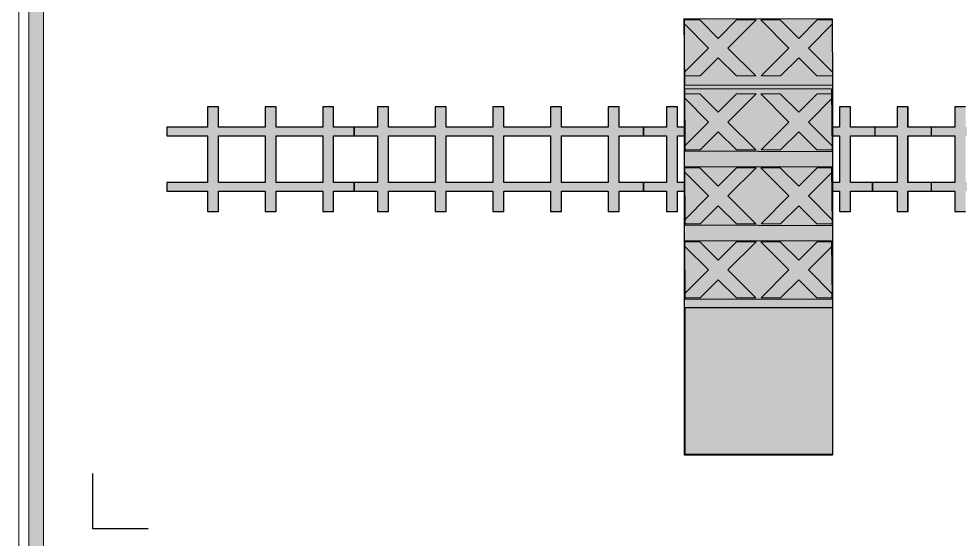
# Model space of a CAD drawing. Header units: millimetres. Extents: x 5 to 95, y 48 to 174.
# Drawn here: x 5.1 to 62.4, y 78.5 to 110.2 of the extents above; entities that cross this region are included whole.
import ezdxf

# ---------------------------------------------------------------- set-up
doc = ezdxf.new("R2010")
doc.units = ezdxf.units.MM
for name, color, linetype in [('GREY', 8, 'Continuous'), ('L18', 4, 'Continuous'), ('L35', 3, 'Continuous')]:
    doc.layers.add(name, color=color, linetype=linetype)
doc.layers.add('GSBWFILL', color=4, linetype='Continuous', lineweight=0)
doc.layers.add('Yellow PANTONE 108C', color=7, linetype='Continuous', lineweight=0, true_color=0xfedb00)

msp = doc.modelspace()

# ---------------------------------------------------------------- hatches: boundary and pattern name
h = msp.add_hatch(color=256)
h.dxf.hatch_style = 1
h.paths.add_polyline_path([(45.69806373778042, 93.10489094477754), (54.64806373778046, 93.10489094477754), (54.64670149312249, 83.66856960188323), (45.69670149312245, 83.66856960188323)])
at = {"layer": 'GREY'}
h = msp.add_hatch(color=256, dxfattribs=at)
h.dxf.hatch_style = 1
h.paths.add_polyline_path([(45.64165220087435, 110.1947094291719), (54.63448165200837, 110.1697094291719), (54.65892133423669, 106.1182840606883), (45.66609188310267, 106.1432840606883)])
h.paths.add_polyline_path([(49.98971459355903, 106.6976246530494), (48.28971459355905, 108.3976246530494), (49.99820149312243, 110.1061115526127), (48.8191621918131, 110.1061115526127), (47.70019494290407, 108.9871443037043), (46.58122769399608, 110.1061115526127), (45.67317376705885, 110.1062965554395), (45.67317376705887, 109.861783455003), (47.11067529224931, 108.3976246530494), (45.69531393240204, 106.9796509809686), (45.695313932402, 106.6979643835428), (46.58971459355858, 106.6976246530494), (47.70019494290393, 107.8081050023947), (48.81067529224927, 106.6976246530494)], flags=16)
h.paths.add_polyline_path([(53.70368839268574, 106.6976246530494), (54.64670149312249, 106.6976246530494), (54.64670149312249, 106.9336508539226), (53.18272769399567, 108.3976246530494), (54.64670149312249, 109.8615984521762), (54.64670149312249, 110.1061115526127), (53.71217529224985, 110.1061115526127), (52.59320804334068, 108.9871443037042), (51.47424079443256, 110.1061115526127), (50.29520149312241, 110.1061115526127), (52.00368839268579, 108.3976246530494), (50.30368839268581, 106.6976246530494), (51.48272769399534, 106.6976246530494), (52.59320804334055, 107.8081050023945)], flags=16)
h = msp.add_hatch(color=256, dxfattribs=at)
h.dxf.hatch_style = 1
h.paths.add_polyline_path([(45.64263997252607, 106.1433489990321), (54.64732983985903, 106.1183489990321), (54.67051282861435, 101.6443732044647), (45.6658229612814, 101.6693732044647)])
h.paths.add_polyline_path([(49.98971459355903, 102.1976246530494), (48.28971459355905, 103.8976246530494), (49.99820149312243, 105.6061115526127), (48.8191621918131, 105.6061115526127), (47.70019494290407, 104.4871443037043), (46.58122769399608, 105.6061115526127), (45.67317376705885, 105.6062965554395), (45.67317376705887, 105.361783455003), (47.11067529224931, 103.8976246530494), (45.69531393240204, 102.4796509809686), (45.695313932402, 102.1979643835428), (46.58971459355858, 102.1976246530494), (47.70019494290393, 103.3081050023947), (48.81067529224927, 102.1976246530494)], flags=16)
h.paths.add_polyline_path([(53.70368839268574, 102.1976246530494), (54.64670149312249, 102.1976246530494), (54.64670149312249, 102.4336508539226), (53.18272769399567, 103.8976246530494), (54.64670149312249, 105.3615984521762), (54.64670149312249, 105.6061115526127), (53.71217529224985, 105.6061115526127), (52.59320804334068, 104.4871443037042), (51.47424079443256, 105.6061115526127), (50.29520149312241, 105.6061115526127), (52.00368839268579, 103.8976246530494), (50.30368839268581, 102.1976246530494), (51.48272769399534, 102.1976246530494), (52.59320804334055, 103.3081050023945)], flags=16)
h = msp.add_hatch(color=256, dxfattribs=at)
h.dxf.hatch_style = 1
h.paths.add_polyline_path([(45.67226415554538, 101.6694400868731), (54.64926131045365, 101.6444400868731), (54.67314706795144, 97.14665551358075), (45.69614991304316, 97.17165551358075)])
h.paths.add_polyline_path([(49.98971459355903, 97.69762465304942), (48.28971459355905, 99.39762465304942), (49.99820149312243, 101.1061115526127), (48.8191621918131, 101.1061115526127), (47.70019494290407, 99.98714430370428), (46.58122769399608, 101.1061115526127), (45.67317376705885, 101.1062965554395), (45.67317376705887, 100.861783455003), (47.11067529224931, 99.39762465304942), (45.69531393240204, 97.97965098096859), (45.695313932402, 97.6979643835428), (46.58971459355858, 97.69762465304942), (47.70019494290393, 98.80810500239468), (48.81067529224927, 97.69762465304942)], flags=16)
h.paths.add_polyline_path([(53.70368839268574, 97.69762465304942), (54.64670149312249, 97.69762465304942), (54.64670149312249, 97.93365085392264), (53.18272769399567, 99.39762465304942), (54.64670149312249, 100.8615984521762), (54.64670149312249, 101.1061115526127), (53.71217529224985, 101.1061115526127), (52.59320804334068, 99.98714430370416), (51.47424079443256, 101.1061115526127), (50.29520149312241, 101.1061115526127), (52.00368839268579, 99.39762465304942), (50.30368839268581, 97.69762465304942), (51.48272769399534, 97.69762465304942), (52.59320804334055, 98.80810500239454)], flags=16)
h = msp.add_hatch(color=256, dxfattribs=at)
h.dxf.hatch_style = 1
h.paths.add_polyline_path([(45.67227054858535, 97.17172240255684), (54.64670586196874, 97.14672240255683), (54.67113680650465, 93.0924297745945), (45.69670149312126, 93.11742977459451)])
h.paths.add_polyline_path([(54.62013973984647, 93.19788980278646), (54.61912022702275, 93.46178620249873), (53.18272769399451, 94.89807543094417), (54.5991884936979, 96.31384156663684), (54.59799957450332, 96.6062219746832), (53.71217529224869, 96.60656233050747), (52.59320804333952, 95.4875950815989), (51.4742407944314, 96.60656233050747), (50.29520149312125, 96.60656233050747), (52.00368839268463, 94.89807543094417), (50.30368839268465, 93.19807543094417), (51.48272769399419, 93.19807543094416), (52.59320804333939, 94.3085557802893), (53.70368839268458, 93.19807543094419)], flags=16)
h.paths.add_polyline_path([(49.98971459355787, 93.19807543094417), (48.2897145935579, 94.89807543094417), (49.99820149312127, 96.60656233050747), (48.81916219181194, 96.60656233050747), (47.70019494290291, 95.48759508159904), (46.58122769399493, 96.60656233050747), (45.67317061692741, 96.60674731131944), (45.67317061692743, 96.33445948500436), (47.11067529224815, 94.89807543094417), (45.69412205557276, 93.4865245530972), (45.69531078227053, 93.1984151394227), (46.58971459355742, 93.19807543094417), (47.70019494290278, 94.30855578028944), (48.81067529224811, 93.19807543094417)], flags=16)
at = {"layer": 'GSBWFILL'}
h = msp.add_hatch(color=256, dxfattribs=at)
h.dxf.hatch_style = 1
edge = h.paths.add_edge_path()
edge.add_line((94.5467014931225, 74.55606960188327), (94.5467014931225, 160.5185696018833))
edge.add_arc((82.0217014931225, 160.5185696018833), 12.525, 0, 90)
edge.add_line((82.0217014931225, 173.0435696018833), (18.27170149312244, 173.0435696018833))
edge.add_arc((18.27170149312243, 160.5185696018833), 12.525, 90, 180)
edge.add_line((5.746701493122433, 160.5185696018833), (5.746701493122462, 74.55606960188328))
edge.add_line((5.746701493122462, 74.55606960188327), (6.646701493122459, 74.55606960188327))
edge.add_line((6.646701493122459, 74.55606960188327), (6.646701493122433, 160.5185696018833))
edge.add_arc((18.27170149312244, 160.5185696018833), 11.625, 90, 180, ccw=False)
edge.add_line((18.27170149312244, 172.1435696018833), (82.02170149312249, 172.1435696018833))
edge.add_arc((82.0217014931225, 160.5185696018833), 11.625, 0, 90, ccw=False)
edge.add_line((93.6467014931225, 160.5185696018833), (93.64670149312248, 74.55606960188328))
edge.add_line((93.64670149312248, 74.55606960188327), (94.5467014931225, 74.55606960188327))
at = {"layer": 'L18'}
h = msp.add_hatch(color=256, dxfattribs=at)
h.dxf.hatch_style = 1
h.paths.add_polyline_path([(14.14670149312241, 99.69521022688377), (16.62309376501396, 99.69521022688377), (16.62309376501404, 98.45606960188377), (17.287156265014, 98.45606960188377), (17.28715626501427, 99.69521022688377), (20.12934376501391, 99.69521022688377), (20.12934376501405, 98.45606960188377), (20.793406265014, 98.45606960188377), (20.79340626501432, 99.69521022688377), (23.63559376501395, 99.69521022688377), (23.63559376501405, 98.45606960188377), (24.299656265014, 98.45606960188377), (24.29965626501432, 99.69521022688377), (25.55254066188647, 99.69521022688377), (25.55254066188647, 100.2264602268838), (24.29965626501405, 100.2264602268838), (24.29965626501414, 103.0606789768838), (25.55254066188647, 103.0606789768838), (25.55254066188647, 103.5919289768838), (24.29965626501405, 103.5919289768838), (24.299656265014, 104.8310696018838), (23.63559376501405, 104.8310696018838), (23.63559376501395, 103.5919289768838), (20.79340626501405, 103.5919289768838), (20.793406265014, 104.8310696018838), (20.12934376501405, 104.8310696018838), (20.12934376501396, 103.5919289768838), (17.28715626501404, 103.5919289768838), (17.287156265014, 104.8310696018838), (16.62309376501404, 104.8310696018838), (16.62309376501396, 103.5919289768838), (14.14670149312241, 103.5919289768838), (14.14670149312241, 103.0606789768838), (16.62309376501391, 103.0606789768838), (16.62309376501396, 100.2264602268838), (14.14670149312241, 100.2264602268838)])
h.paths.add_polyline_path([(17.28715626501404, 100.2264602268832), (17.28715626501414, 103.0606789768832), (20.12934376501391, 103.0606789768832), (20.12934376501396, 100.2264602268832)], flags=16)
h.paths.add_polyline_path([(20.79340626501405, 100.2264602268838), (20.79340626501414, 103.0606789768838), (23.63559376501391, 103.0606789768838), (23.63559376501395, 100.2264602268838)], flags=16)
h = msp.add_hatch(color=256, dxfattribs=at)
h.dxf.hatch_style = 1
h.paths.add_polyline_path([(26.97354066188648, 103.5919289768838), (25.55254066188648, 103.5919289768838), (25.55254066188648, 103.0606789768838), (26.97354066188648, 103.0606789768838), (26.97354066188648, 100.2264602268838), (25.55254066188648, 100.2264602268838), (25.55254066188648, 99.69521022688379), (26.97354066188648, 99.69521022688379), (26.97354066188649, 98.45606960188378), (27.63754066188648, 98.45606960188377), (27.63754066188648, 99.69521022688377), (30.47954066188648, 99.69521022688377), (30.47954066188655, 98.45606960188377), (31.1436031618865, 98.45606960188377), (31.14360316188677, 99.69521022688377), (33.98579066188648, 99.69521022688377), (33.98579066188655, 98.45606960188377), (34.6498531618865, 98.45606960188377), (34.64985316188677, 99.69521022688377), (37.49204066188641, 99.69521022688377), (37.49204066188655, 98.45606960188377), (38.1561031618865, 98.45606960188377), (38.15610316188684, 99.69521022688377), (40.99829066188648, 99.69521022688377), (40.99829066188655, 98.45606960188377), (41.6623531618865, 98.45606960188377), (41.66235316188684, 99.69521022688377), (43.15123045250456, 99.69521022688377), (43.15123045250456, 100.2264602268838), (41.66235316188657, 100.2264602268838), (41.66235316188664, 103.0606789768838), (43.15123045250456, 103.0606789768838), (43.15123045250456, 103.5919289768838), (41.66235316188657, 103.5919289768838), (41.6623531618865, 104.8310696018838), (40.99829066188655, 104.8310696018838), (40.99829066188648, 103.5919289768838), (38.15610316188657, 103.5919289768838), (38.1561031618865, 104.8310696018838), (37.49204066188654, 104.8310696018838), (37.49204066188648, 103.5919289768838), (34.64985316188657, 103.5919289768838), (34.6498531618865, 104.8310696018838), (33.98579066188655, 104.8310696018838), (33.98579066188648, 103.5919289768838), (31.1436031618865, 103.5919289768838), (31.1436031618865, 104.8310696018838), (30.47954066188655, 104.8310696018838), (30.47954066188648, 103.5919289768838), (27.63754066188648, 103.5919289768838), (27.63754066188648, 104.8310696018838), (26.97354066188647, 104.8310696018838)])
h.paths.add_polyline_path([(27.63754066188648, 103.0606789768838), (30.47954066188641, 103.0606789768838), (30.47954066188648, 100.2264602268838), (27.63754066188648, 100.2264602268838)], flags=16)
h.paths.add_polyline_path([(31.14360316188664, 103.0606789768838), (33.98579066188641, 103.0606789768838), (33.98579066188648, 100.2264602268838), (31.14360316188657, 100.2264602268838)], flags=16)
h.paths.add_polyline_path([(34.64985316188664, 103.0606789768832), (37.49204066188641, 103.0606789768832), (37.49204066188648, 100.2264602268832), (34.64985316188657, 100.2264602268832)], flags=16)
h.paths.add_polyline_path([(38.15610316188664, 103.0606789768838), (40.99829066188641, 103.0606789768838), (40.99829066188647, 100.2264602268838), (38.15610316188657, 100.2264602268838)], flags=16)
h = msp.add_hatch(color=256, dxfattribs=at)
h.dxf.hatch_style = 1
h.paths.add_polyline_path([(45.64670149312244, 100.2264602268838), (45.21935774312254, 100.2264602268838), (45.2193577431226, 103.0606789768838), (45.64670149312244, 103.0606789768838), (45.64670149312244, 103.5919289768838), (45.21935774312254, 103.5919289768838), (45.21935774312247, 104.8310696018838), (44.55529524312252, 104.8310696018838), (44.55529524312244, 103.5919289768838), (43.15123045250456, 103.5919289768838), (43.15123045250456, 103.0606789768838), (44.55529524312237, 103.0606789768838), (44.55529524312244, 100.2264602268838), (43.15123045250456, 100.2264602268838), (43.15123045250456, 99.69521022688377), (44.55529524312217, 99.69521022688377), (44.55529524312252, 98.45606960188377), (45.21935774312247, 98.45606960188377), (45.21935774312254, 99.69521022688377), (45.64670149312244, 99.69521022688377)])
h = msp.add_hatch(color=256, dxfattribs=at)
h.dxf.hatch_style = 1
h.paths.add_polyline_path([(57.16001523951998, 103.5919289768838), (55.73810774312253, 103.5919289768838), (55.73810774312247, 104.8310696018838), (55.07404524312251, 104.8310696018838), (55.07404524312251, 103.5919289768838), (54.64670149312253, 103.5919289768838), (54.64670149312253, 103.0606789768838), (55.07404524312238, 103.0606789768838), (55.07404524312244, 100.2264602268838), (54.64670149312253, 100.2264602268838), (54.64670149312253, 99.69521022688377), (55.07404524312224, 99.69521022688377), (55.07404524312251, 98.45606960188377), (55.73810774312247, 98.45606960188377), (55.73810774312253, 99.69521022688377), (58.58010774312254, 99.69521022688377), (58.58010774312254, 98.45606960188377), (59.24410774312253, 98.45606960188378), (59.24410774312253, 99.69521022688379), (60.66510774312253, 99.69521022688379), (60.66510774312253, 100.2264602268838), (59.24410774312253, 100.2264602268838), (59.24410774312253, 103.0606789768838), (60.66510774312253, 103.0606789768838), (60.66510774312253, 103.5919289768838), (59.24410774312253, 103.5919289768838), (59.24410774312253, 104.8310696018838), (58.58010774312254, 104.8310696018838), (58.58010774312254, 103.5919289768838)])
h.paths.add_polyline_path([(55.7381077431226, 103.0606789768838), (58.58010774312254, 103.0606789768838), (58.58010774312254, 100.2264602268838), (55.73810774312253, 100.2264602268838)], flags=16)
h = msp.add_hatch(color=256, dxfattribs=at)
h.dxf.hatch_style = 1
h.paths.add_polyline_path([(62.08635774312254, 103.5919289768838), (59.24417024312263, 103.5919289768838), (59.24417024312257, 104.8310696018838), (58.58010774312261, 104.8310696018838), (58.58010774312254, 103.5919289768838), (57.22824722707008, 103.5919289768838), (57.22824722707008, 103.0606789768838), (58.58010774312248, 103.0606789768838), (58.58010774312254, 100.2264602268838), (57.09123045250456, 100.2264602268838), (57.09123045250456, 99.69521022688377), (58.58010774312227, 99.69521022688377), (58.58010774312261, 98.45606960188377), (59.24417024312257, 98.45606960188377), (59.24417024312263, 99.69521022688377), (62.08635774312227, 99.69521022688377), (62.08635774312261, 98.45606960188377), (62.75042024312256, 98.45606960188377), (62.7504202431227, 99.69521022688377), (65.59260774312234, 99.69521022688377), (65.59260774312261, 98.45606960188377), (66.25667024312257, 98.45606960188377), (66.25667024312263, 99.69521022688377), (69.09885774312234, 99.69521022688377), (69.09885774312261, 98.45606960188377), (69.76292024312257, 98.45606960188377), (69.76292024312264, 99.69521022688377), (72.60492024312263, 99.69521022688377), (72.60492024312263, 98.45606960188377), (73.26892024312262, 98.45606960188378), (73.26892024312262, 99.69521022688379), (74.68992024312263, 99.69521022688379), (74.68992024312263, 100.2264602268838), (73.26892024312262, 100.2264602268838), (73.26892024312262, 103.0606789768838), (74.68992024312263, 103.0606789768838), (74.68992024312263, 103.5919289768838), (73.26892024312262, 103.5919289768838), (73.26892024312262, 104.8310696018838), (72.60492024312263, 104.8310696018838), (72.60492024312263, 103.5919289768838), (69.76292024312264, 103.5919289768838), (69.76292024312257, 104.8310696018838), (69.09885774312261, 104.8310696018838), (69.09885774312261, 103.5919289768838), (66.25667024312263, 103.5919289768838), (66.25667024312257, 104.8310696018838), (65.59260774312261, 104.8310696018838), (65.59260774312254, 103.5919289768838), (62.75042024312263, 103.5919289768838), (62.75042024312256, 104.8310696018838), (62.08635774312261, 104.8310696018838)])
h.paths.add_polyline_path([(62.08635774312248, 103.0606789768838), (62.08635774312254, 100.2264602268838), (59.24417024312263, 100.2264602268838), (59.2441702431227, 103.0606789768838)], flags=16)
h.paths.add_polyline_path([(62.7504202431227, 103.0606789768832), (65.59260774312247, 103.0606789768832), (65.59260774312254, 100.2264602268832), (62.75042024312263, 100.2264602268832)], flags=16)
h.paths.add_polyline_path([(66.2566702431227, 103.0606789768838), (69.09885774312248, 103.0606789768838), (69.09885774312254, 100.2264602268838), (66.25667024312263, 100.2264602268838)], flags=16)
h.paths.add_polyline_path([(69.76292024312271, 103.0606789768838), (72.60492024312263, 103.0606789768838), (72.60492024312263, 100.2264602268838), (69.76292024312264, 100.2264602268838)], flags=16)
at = {"layer": 'Yellow PANTONE 108C'}
h = msp.add_hatch(color=256, dxfattribs=at)
h.dxf.hatch_style = 1
h.paths.add_polyline_path([(49.98971459355903, 106.6976246530494), (48.28971459355905, 108.3976246530494), (49.99820149312243, 110.1061115526127), (48.8191621918131, 110.1061115526127), (47.70019494290407, 108.9871443037043), (46.58122769399608, 110.1061115526127), (45.64670149312242, 110.1061115526127), (45.64670149312244, 109.8615984521762), (47.11067529224931, 108.3976246530494), (45.64670149312244, 106.9336508539226), (45.6467014931224, 106.6976246530494), (46.58971459355858, 106.6976246530494), (47.70019494290393, 107.8081050023947), (48.81067529224927, 106.6976246530494)])
h = msp.add_hatch(color=256, dxfattribs=at)
h.dxf.hatch_style = 1
h.paths.add_polyline_path([(53.70368839268574, 106.6976246530494), (54.64670149312249, 106.6976246530494), (54.64670149312249, 106.9336508539226), (53.18272769399567, 108.3976246530494), (54.64670149312249, 109.8615984521762), (54.64670149312249, 110.1061115526127), (53.71217529224985, 110.1061115526127), (52.59320804334068, 108.9871443037042), (51.47424079443256, 110.1061115526127), (50.29520149312241, 110.1061115526127), (52.00368839268579, 108.3976246530494), (50.30368839268581, 106.6976246530494), (51.48272769399534, 106.6976246530494), (52.59320804334055, 107.8081050023945)])
h = msp.add_hatch(color=256, dxfattribs=at)
h.dxf.hatch_style = 1
h.paths.add_polyline_path([(49.98971459355903, 102.1976246530494), (48.28971459355905, 103.8976246530494), (49.99820149312243, 105.6061115526127), (48.8191621918131, 105.6061115526127), (47.70019494290407, 104.4871443037043), (46.58122769399608, 105.6061115526127), (45.64670149312242, 105.6061115526127), (45.64670149312244, 105.3615984521762), (47.11067529224931, 103.8976246530494), (45.64670149312244, 102.4336508539226), (45.6467014931224, 102.1976246530494), (46.58971459355858, 102.1976246530494), (47.70019494290393, 103.3081050023947), (48.81067529224927, 102.1976246530494)])
h = msp.add_hatch(color=256, dxfattribs=at)
h.dxf.hatch_style = 1
h.paths.add_polyline_path([(53.70368839268574, 102.1976246530494), (54.64670149312249, 102.1976246530494), (54.64670149312249, 102.4336508539226), (53.18272769399567, 103.8976246530494), (54.64670149312249, 105.3615984521762), (54.64670149312249, 105.6061115526127), (53.71217529224985, 105.6061115526127), (52.59320804334068, 104.4871443037042), (51.47424079443256, 105.6061115526127), (50.29520149312241, 105.6061115526127), (52.00368839268579, 103.8976246530494), (50.30368839268581, 102.1976246530494), (51.48272769399534, 102.1976246530494), (52.59320804334055, 103.3081050023945)])
h = msp.add_hatch(color=256, dxfattribs=at)
h.dxf.hatch_style = 1
h.paths.add_polyline_path([(49.98971459355903, 97.69762465304942), (48.28971459355905, 99.39762465304942), (49.99820149312243, 101.1061115526127), (48.8191621918131, 101.1061115526127), (47.70019494290407, 99.98714430370428), (46.58122769399608, 101.1061115526127), (45.64670149312242, 101.1061115526127), (45.64670149312244, 100.8615984521762), (47.11067529224931, 99.39762465304942), (45.64670149312244, 97.93365085392259), (45.6467014931224, 97.69762465304942), (46.58971459355858, 97.69762465304942), (47.70019494290393, 98.80810500239468), (48.81067529224927, 97.69762465304942)])
h = msp.add_hatch(color=256, dxfattribs=at)
h.dxf.hatch_style = 1
h.paths.add_polyline_path([(53.70368839268574, 97.69762465304942), (54.64670149312249, 97.69762465304942), (54.64670149312249, 97.93365085392264), (53.18272769399567, 99.39762465304942), (54.64670149312249, 100.8615984521762), (54.64670149312249, 101.1061115526127), (53.71217529224985, 101.1061115526127), (52.59320804334068, 99.98714430370416), (51.47424079443256, 101.1061115526127), (50.29520149312241, 101.1061115526127), (52.00368839268579, 99.39762465304942), (50.30368839268581, 97.69762465304942), (51.48272769399534, 97.69762465304942), (52.59320804334055, 98.80810500239454)])
h = msp.add_hatch(color=256, dxfattribs=at)
h.dxf.hatch_style = 1
h.paths.add_polyline_path([(49.98971459355787, 93.19807543094417), (48.2897145935579, 94.89807543094417), (49.99820149312127, 96.60656233050747), (48.81916219181194, 96.60656233050747), (47.70019494290291, 95.48759508159904), (46.58122769399493, 96.60656233050747), (45.67317061692741, 96.60674731131944), (45.67421861053515, 96.33453211265707), (47.11067529224815, 94.89807543094417), (45.69415677219186, 93.48155691088792), (45.69531078227053, 93.1984151394227), (46.58971459355742, 93.19807543094417), (47.70019494290278, 94.30855578028944), (48.81067529224811, 93.19807543094417)])
h = msp.add_hatch(color=256, dxfattribs=at)
h.dxf.hatch_style = 1
h.paths.add_polyline_path([(54.62013973984647, 93.19788980278646), (54.61912095405294, 93.46168217088575), (53.18272769399451, 94.89807543094417), (54.59918367269511, 96.31453140964469), (54.59799957450332, 96.6062219746832), (53.71217529224869, 96.60656233050747), (52.59320804333952, 95.4875950815989), (51.4742407944314, 96.60656233050747), (50.29520149312125, 96.60656233050747), (52.00368839268463, 94.89807543094417), (50.30368839268465, 93.19807543094417), (51.48272769399419, 93.19807543094416), (52.59320804333939, 94.3085557802893), (53.70368839268458, 93.19807543094419)])

# ---------------------------------------------------------------- linework, layer by layer
msp.add_lwpolyline([(45.69670149312245, 92.61856960188322), (54.64670149312249, 92.61856960188322), (54.64670149312249, 83.66856960188323), (45.69670149312245, 83.66856960188323)], close=True)
at = {"layer": 'GREY'}
for p, q in [((45.64670149312244, 93.12469467554911), (45.64670149312244, 110.1714242413926)), ((54.65892133423669, 106.1182840606883), (54.65892133423669, 93.10860338950624))]:
    msp.add_line(p, q, dxfattribs=at)
for points in [[(45.63519562239581, 110.1947094291719), (54.63448165200837, 110.1697094291719), (54.65892133423669, 106.1182840606883), (45.65963530462413, 106.1432840606883)], [(45.67170149312244, 105.9433175051763), (54.59670149312254, 105.9183175051763), (54.62170149312254, 102.0924297745945), (45.69670149312245, 102.1174297745945)], [(45.67170149312244, 101.1947094291719), (54.59670149312254, 101.1697094291719), (54.62170149312254, 97.5924297745945), (45.69670149312245, 97.61742977459451)], [(45.67170149312126, 96.69470942917191), (54.59670149312135, 96.66970942917192), (54.62170149312135, 93.0924297745945), (45.69670149312126, 93.11742977459451)]]:
    msp.add_lwpolyline(points, close=True, dxfattribs=at)
msp.add_lwpolyline([(13.02170149312246, 79.1435696018832), (9.646701493122464, 79.1435696018832), (9.646701493122464, 82.51856960188316)], dxfattribs=at)
at = {"layer": 'GSBWFILL'}
msp.add_line((6.646701493122459, 89.55556960188325), (6.646701493122459, 89.55556960188325), dxfattribs=at)
msp.add_lwpolyline([(95.14670149312249, 74.55606960188327), (95.14670149312252, 160.5185696018833, 0.414213562373095), (82.0217014931225, 173.6435696018833), (18.27170149312243, 173.6435696018833, 0.414213562373095), (5.146701493122433, 160.5185696018833), (5.146701493122464, 74.55606960188327)], format="xyb", dxfattribs=at)
at = {"layer": 'GSBWFILL', "linetype": 'Continuous', "transparency": 33554687}
msp.add_lwpolyline([(94.5467014931225, 75.46247312404812), (94.5467014931225, 160.5185696018833, 0.414213562373095), (82.0217014931225, 173.0435696018833), (18.27170149312243, 173.0435696018833, 0.414213562373095), (5.746701493122433, 160.5185696018833), (5.746701493122462, 75.45902608524867), (6.646701493122459, 75.45902608524867), (6.646701493122433, 160.5185696018833, -0.4142135623730951), (18.27170149312244, 172.1435696018833), (82.0217014931225, 172.1435696018833, -0.414213562373095), (93.6467014931225, 160.5185696018833), (93.64670149312248, 75.46247312404812)], format="xyb", close=True, dxfattribs=at).dxf.unprotected_set("ltscale", 0)
at = {"layer": 'L18'}
for p, q in [((45.64670149312244, 100.2264602268838), (45.64670149312244, 99.69521022688377)), ((57.09123045250456, 99.69521022688377), (57.09123045250456, 100.2264602268838))]:
    msp.add_line(p, q, dxfattribs=at)
for points in [[(14.14670149312241, 99.69521022688377), (16.62309376501396, 99.69521022688377), (16.62309376501404, 98.45606960188377), (17.287156265014, 98.45606960188377), (17.28715626501427, 99.69521022688377), (20.12934376501391, 99.69521022688377), (20.12934376501405, 98.45606960188377), (20.793406265014, 98.45606960188377), (20.79340626501432, 99.69521022688377), (23.63559376501395, 99.69521022688377), (23.63559376501405, 98.45606960188377), (24.299656265014, 98.45606960188377), (24.29965626501432, 99.69521022688377), (25.55254066188647, 99.69521022688377), (25.55254066188647, 100.2264602268838), (24.29965626501405, 100.2264602268838), (24.29965626501414, 103.0606789768838), (25.55254066188647, 103.0606789768838), (25.55254066188647, 103.5919289768838), (24.29965626501405, 103.5919289768838), (24.299656265014, 104.8310696018838), (23.63559376501405, 104.8310696018838), (23.63559376501395, 103.5919289768838), (20.79340626501405, 103.5919289768838), (20.793406265014, 104.8310696018838), (20.12934376501405, 104.8310696018838), (20.12934376501396, 103.5919289768838), (17.28715626501404, 103.5919289768838), (17.287156265014, 104.8310696018838), (16.62309376501404, 104.8310696018838), (16.62309376501396, 103.5919289768838), (14.14670149312241, 103.5919289768838), (14.14670149312241, 103.0606789768838), (16.62309376501391, 103.0606789768838), (16.62309376501396, 100.2264602268838), (14.14670149312241, 100.2264602268838)], [(43.15123045250456, 103.5919289768838), (41.66235316188657, 103.5919289768838), (41.6623531618865, 104.8310696018838), (40.99829066188655, 104.8310696018838), (40.99829066188648, 103.5919289768838), (38.15610316188657, 103.5919289768838), (38.1561031618865, 104.8310696018838), (37.49204066188655, 104.8310696018838), (37.49204066188648, 103.5919289768838), (34.64985316188657, 103.5919289768838), (34.6498531618865, 104.8310696018838), (33.98579066188655, 104.8310696018838), (33.98579066188648, 103.5919289768838), (31.1436031618865, 103.5919289768838), (31.1436031618865, 104.8310696018838), (30.47954066188655, 104.8310696018838), (30.47954066188648, 103.5919289768838), (27.63754066188648, 103.5919289768838), (27.63754066188648, 104.8310696018838), (26.97354066188647, 104.8310696018838), (26.97354066188648, 103.5919289768838), (25.55254066188648, 103.5919289768838), (25.55254066188648, 103.0606789768838), (26.97354066188648, 103.0606789768838), (26.97354066188648, 100.2264602268838), (25.55254066188648, 100.2264602268838), (25.55254066188648, 99.69521022688379), (26.97354066188648, 99.69521022688379), (26.97354066188649, 98.45606960188378), (27.63754066188648, 98.45606960188377), (27.63754066188648, 99.69521022688377), (30.47954066188648, 99.69521022688377), (30.47954066188655, 98.45606960188377), (31.1436031618865, 98.45606960188377), (31.14360316188677, 99.69521022688377), (33.98579066188648, 99.69521022688377), (33.98579066188655, 98.45606960188377), (34.6498531618865, 98.45606960188377), (34.64985316188677, 99.69521022688377), (37.49204066188641, 99.69521022688377), (37.49204066188655, 98.45606960188377), (38.1561031618865, 98.45606960188377), (38.15610316188684, 99.69521022688377), (40.99829066188648, 99.69521022688377), (40.99829066188655, 98.45606960188377), (41.6623531618865, 98.45606960188377), (41.66235316188684, 99.69521022688377), (43.15123045250456, 99.69521022688377), (43.15123045250456, 100.2264602268838), (41.66235316188657, 100.2264602268838), (41.66235316188664, 103.0606789768838), (43.15123045250456, 103.0606789768838), (43.15123045250456, 103.5919289768838)], [(45.64670149312244, 100.2264602268838), (45.21935774312254, 100.2264602268838), (45.2193577431226, 103.0606789768838), (45.64670149312244, 103.0606789768838), (45.64670149312244, 103.5919289768838), (45.21935774312254, 103.5919289768838), (45.21935774312247, 104.8310696018838), (44.55529524312252, 104.8310696018838), (44.55529524312244, 103.5919289768838), (43.15123045250456, 103.5919289768838), (43.15123045250456, 103.0606789768838), (44.55529524312237, 103.0606789768838), (44.55529524312244, 100.2264602268838), (43.15123045250456, 100.2264602268838), (43.15123045250456, 99.69521022688377), (44.55529524312217, 99.69521022688377), (44.55529524312252, 98.45606960188377), (45.21935774312247, 98.45606960188377), (45.21935774312254, 99.69521022688377), (45.64670149312244, 99.69521022688377)], [(17.28715626501404, 100.2264602268832), (17.28715626501414, 103.0606789768832), (20.12934376501391, 103.0606789768832), (20.12934376501396, 100.2264602268832)], [(20.79340626501405, 100.2264602268838), (20.79340626501414, 103.0606789768838), (23.63559376501391, 103.0606789768838), (23.63559376501395, 100.2264602268838)], [(27.63754066188648, 103.0606789768838), (30.47954066188641, 103.0606789768838), (30.47954066188648, 100.2264602268838), (27.63754066188648, 100.2264602268838), (27.63754066188648, 103.0606789768838)], [(31.14360316188664, 103.0606789768838), (33.98579066188641, 103.0606789768838), (33.98579066188648, 100.2264602268838), (31.14360316188657, 100.2264602268838), (31.14360316188664, 103.0606789768838)], [(34.64985316188664, 103.0606789768832), (37.49204066188641, 103.0606789768832), (37.49204066188648, 100.2264602268832), (34.64985316188657, 100.2264602268832), (34.64985316188664, 103.0606789768832)], [(38.15610316188664, 103.0606789768838), (40.99829066188641, 103.0606789768838), (40.99829066188648, 100.2264602268838), (38.15610316188657, 100.2264602268838), (38.15610316188664, 103.0606789768838)], [(55.7381077431226, 103.0606789768838), (58.58010774312254, 103.0606789768838), (58.58010774312254, 100.2264602268838), (55.73810774312253, 100.2264602268838)], [(62.08635774312248, 103.0606789768838), (62.08635774312254, 100.2264602268838), (59.24417024312263, 100.2264602268838), (59.2441702431227, 103.0606789768838), (62.08635774312248, 103.0606789768838)]]:
    msp.add_lwpolyline(points, close=True, dxfattribs=at)
for points in [[(57.16001523951998, 103.5919289768838), (55.73810774312253, 103.5919289768838), (55.73810774312247, 104.8310696018838), (55.07404524312251, 104.8310696018838), (55.07404524312251, 103.5919289768838), (54.64670149312253, 103.5919289768838), (54.64670149312253, 103.0606789768838), (55.07404524312238, 103.0606789768838), (55.07404524312244, 100.2264602268838), (54.64670149312253, 100.2264602268838), (54.64670149312253, 99.69521022688377), (55.07404524312224, 99.69521022688377), (55.07404524312251, 98.45606960188377), (55.73810774312247, 98.45606960188377), (55.73810774312253, 99.69521022688377), (58.58010774312254, 99.69521022688377), (58.58010774312254, 98.45606960188377), (59.24410774312253, 98.45606960188378), (59.24410774312253, 99.69521022688379), (60.66510774312253, 99.69521022688379), (60.66510774312253, 100.2264602268838), (59.24410774312253, 100.2264602268838), (59.24410774312253, 103.0606789768838), (60.66510774312253, 103.0606789768838), (60.66510774312253, 103.5919289768838), (59.24410774312253, 103.5919289768838), (59.24410774312253, 104.8310696018838), (58.58010774312254, 104.8310696018838), (58.58010774312254, 103.5919289768838), (57.16001523951998, 103.5919289768838)], [(62.75042024312256, 104.8310696018838), (62.08635774312261, 104.8310696018838), (62.08635774312254, 103.5919289768838), (59.24417024312263, 103.5919289768838), (59.24417024312257, 104.8310696018838), (58.58010774312261, 104.8310696018838), (58.58010774312254, 103.5919289768838), (57.22824722707008, 103.5919289768838), (57.22824722707008, 103.0606789768838), (58.58010774312248, 103.0606789768838), (58.58010774312254, 100.2264602268838), (57.09123045250456, 100.2264602268838), (57.09123045250456, 99.69521022688377), (58.58010774312227, 99.69521022688377), (58.58010774312261, 98.45606960188377), (59.24417024312257, 98.45606960188377), (59.24417024312263, 99.69521022688377), (62.08635774312227, 99.69521022688377), (62.08635774312261, 98.45606960188377), (62.75042024312256, 98.45606960188377)]]:
    msp.add_lwpolyline(points, dxfattribs=at)
at = {"layer": 'L35'}
msp.add_lwpolyline([(54.64670149312253, 93.11098662925033), (54.64670149312253, 93.11098662925033), (54.64670149312253, 93.11098662925033), (54.64670149312253, 93.11098662925033), (54.64670149312249, 83.64356960188323), (45.64670149312244, 83.64356960188323), (45.64670149312244, 93.12469467554911), (45.64670149312244, 93.12469467554911)], dxfattribs=at)
at = {"layer": 'Yellow PANTONE 108C', "linetype": 'ByBlock'}
for points in [[(49.98971459355903, 106.6976246530494), (48.28971459355905, 108.3976246530494), (49.99820149312243, 110.1061115526127), (48.8191621918131, 110.1061115526127), (47.70019494290407, 108.9871443037043), (46.58122769399608, 110.1061115526127), (45.64670149312242, 110.1061115526127), (45.64670149312244, 109.8615984521762), (47.11067529224931, 108.3976246530494), (45.64670149312244, 106.9336508539226), (45.6467014931224, 106.6976246530494), (46.58971459355858, 106.6976246530494), (47.70019494290393, 107.8081050023947), (48.81067529224927, 106.6976246530494)], [(49.98971459355903, 102.1976246530494), (48.28971459355905, 103.8976246530494), (49.99820149312243, 105.6061115526127), (48.8191621918131, 105.6061115526127), (47.70019494290407, 104.4871443037043), (46.58122769399608, 105.6061115526127), (45.64670149312242, 105.6061115526127), (45.64670149312244, 105.3615984521762), (47.11067529224931, 103.8976246530494), (45.64670149312244, 102.4336508539226), (45.6467014931224, 102.1976246530494), (46.58971459355858, 102.1976246530494), (47.70019494290393, 103.3081050023947), (48.81067529224927, 102.1976246530494)], [(49.98971459355903, 97.69762465304942), (48.28971459355905, 99.39762465304942), (49.99820149312243, 101.1061115526127), (48.8191621918131, 101.1061115526127), (47.70019494290407, 99.98714430370428), (46.58122769399608, 101.1061115526127), (45.64670149312242, 101.1061115526127), (45.64670149312244, 100.8615984521762), (47.11067529224931, 99.39762465304942), (45.64670149312244, 97.93365085392259), (45.6467014931224, 97.69762465304942), (46.58971459355858, 97.69762465304942), (47.70019494290393, 98.80810500239468), (48.81067529224927, 97.69762465304942)], [(49.98971459355787, 93.19807543094417), (48.2897145935579, 94.89807543094417), (49.99820149312127, 96.60656233050747), (48.81916219181194, 96.60656233050747), (47.70019494290291, 95.48759508159904), (46.58122769399493, 96.60656233050747), (45.67317061692741, 96.60674731131944), (45.67317061692743, 96.33445948500436), (47.11067529224815, 94.89807543094417), (45.69412205557276, 93.4865245530972), (45.69531078227053, 93.1984151394227), (46.58971459355742, 93.19807543094417), (47.70019494290278, 94.30855578028944), (48.81067529224811, 93.19807543094417)]]:
    msp.add_lwpolyline(points, close=True, dxfattribs=at)
at = {"layer": 'Yellow PANTONE 108C'}
for points in [[(53.70368839268574, 106.6976246530494), (54.64670149312249, 106.6976246530494), (54.64670149312249, 106.9336508539226), (53.18272769399567, 108.3976246530494), (54.64670149312249, 109.8615984521762), (54.64670149312249, 110.1061115526127), (53.71217529224985, 110.1061115526127), (52.59320804334068, 108.9871443037042), (51.47424079443256, 110.1061115526127), (50.29520149312241, 110.1061115526127), (52.00368839268579, 108.3976246530494), (50.30368839268581, 106.6976246530494), (51.48272769399534, 106.6976246530494), (52.59320804334055, 107.8081050023945)], [(53.70368839268574, 102.1976246530494), (54.64670149312249, 102.1976246530494), (54.64670149312249, 102.4336508539226), (53.18272769399567, 103.8976246530494), (54.64670149312249, 105.3615984521762), (54.64670149312249, 105.6061115526127), (53.71217529224985, 105.6061115526127), (52.59320804334068, 104.4871443037042), (51.47424079443256, 105.6061115526127), (50.29520149312241, 105.6061115526127), (52.00368839268579, 103.8976246530494), (50.30368839268581, 102.1976246530494), (51.48272769399534, 102.1976246530494), (52.59320804334055, 103.3081050023945)], [(53.70368839268574, 97.69762465304942), (54.64670149312249, 97.69762465304942), (54.64670149312249, 97.93365085392264), (53.18272769399567, 99.39762465304942), (54.64670149312249, 100.8615984521762), (54.64670149312249, 101.1061115526127), (53.71217529224985, 101.1061115526127), (52.59320804334068, 99.98714430370416), (51.47424079443256, 101.1061115526127), (50.29520149312241, 101.1061115526127), (52.00368839268579, 99.39762465304942), (50.30368839268581, 97.69762465304942), (51.48272769399534, 97.69762465304942), (52.59320804334055, 98.80810500239454)], [(54.62013973984647, 93.19788980278646), (54.61912022702275, 93.46178620249873), (53.18272769399451, 94.89807543094417), (54.5991884936979, 96.31384156663684), (54.59799957450332, 96.6062219746832), (53.71217529224869, 96.60656233050747), (52.59320804333952, 95.4875950815989), (51.4742407944314, 96.60656233050747), (50.29520149312125, 96.60656233050747), (52.00368839268463, 94.89807543094417), (50.30368839268465, 93.19807543094417), (51.48272769399419, 93.19807543094416), (52.59320804333939, 94.3085557802893), (53.70368839268458, 93.19807543094419)]]:
    msp.add_lwpolyline(points, close=True, dxfattribs=at)

doc.saveas('drawing.dxf')
